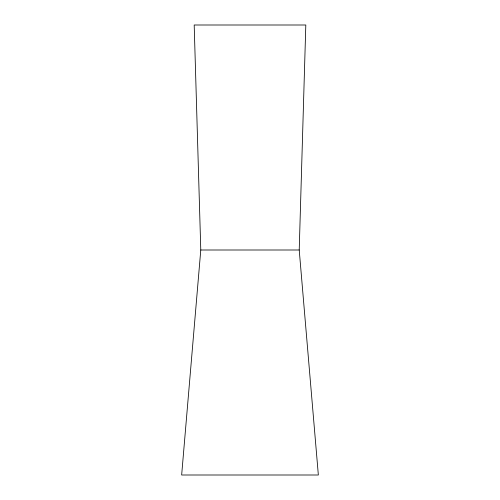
<?xml version="1.0" encoding="UTF-8"?>
<svg xmlns="http://www.w3.org/2000/svg" width="500" height="500" viewBox="0 0 500 500"><rect width="100%" height="100%" fill="white"/><g stroke="black" fill="none" stroke-linecap="round" stroke-linejoin="round"><path stroke-width="0.75" d="M299.219 250L305.812 25L194.188 25L200.781 250L181.656 475L318.344 475L299.219 250L200.781 250"/></g></svg>
